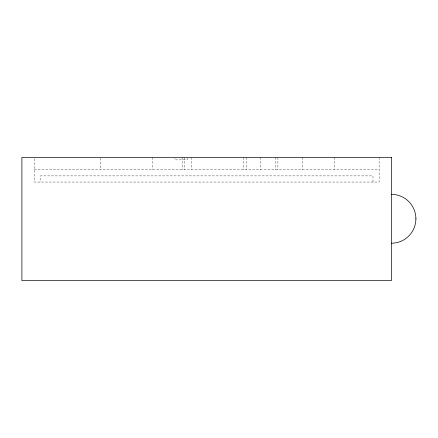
<?xml version="1.0" encoding="UTF-8"?>
<svg xmlns="http://www.w3.org/2000/svg" width="438" height="438" viewBox="0 0 438 438"><rect width="100%" height="100%" fill="white"/><g stroke="black" fill="none" stroke-linecap="round" stroke-linejoin="round"><path stroke-width="0.33" stroke-dasharray="2.19 1.64" d="M34.219 169.725L379.144 169.725M379.144 157.406L379.144 182.044L34.219 182.044L34.219 157.406M372.984 182.044L372.984 175.884L40.378 175.884L40.378 182.044M334.347 157.406L334.347 169.725M302.182 157.406L302.182 169.725M277.884 157.406L277.884 169.725M275.748 157.406L275.748 169.725M260.533 157.406L260.533 169.725M246.189 157.406L246.189 169.725M243.731 157.406L243.731 169.725M191.806 157.406L191.806 169.725M187.278 158.019L187.278 159.87L174.959 159.87L174.959 158.019M184.612 157.406L184.612 169.725M182.153 157.406L182.153 169.725M152.594 157.406L152.594 169.725M100.756 158.091L100.756 169.725"/><path stroke-width="0.66" d="M391.462 194.362A24.429 24.429 0 0 1 415.892 218.792L416.1 218.792M415.892 218.792A24.429 24.429 0 0 1 391.462 243.216M391.462 157.406L21.9 157.406L21.9 280.594L391.462 280.594L391.462 157.406"/></g></svg>
